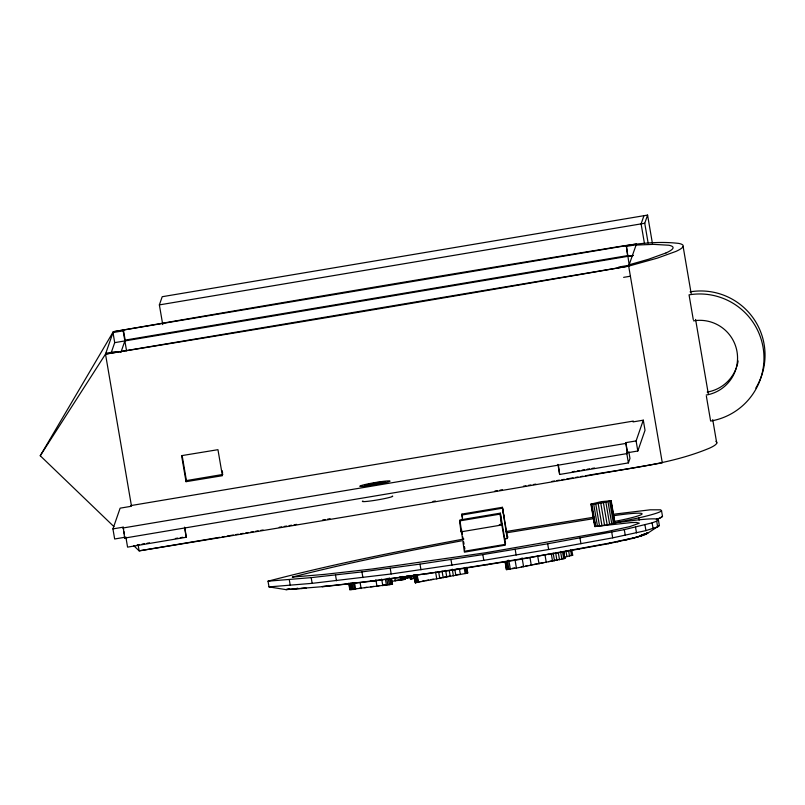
<?xml version="1.0" encoding="UTF-8"?>
<svg xmlns="http://www.w3.org/2000/svg" width="805" height="805" viewBox="0 0 805 805"><rect width="100%" height="100%" fill="white"/><g stroke="black" fill="none" stroke-linecap="round" stroke-linejoin="round"><path stroke-width="1.21" d="M131.517 506.315L105.505 354.109L113.274 331.73A3540.269 246.954 -9.7 0 1 592.973 250.838C621.229 246.441 649.927 240.061 678.685 243.402A243.774 17.006 -9.7 0 1 675.898 251.422L657.423 258.103L628.675 266.123A3540.39 246.964 -9.7 0 1 105.505 354.109L40.25 455.751L113.968 526.651M111.11 353.013L114.713 342.638L112.992 332.546L123.145 330.845L123.427 330.03L125.157 340.113L120.871 352.449M115.658 352.399L115.94 351.584L105.787 353.294M162.741 324.606L159.37 304.894L162.208 296.713L647.582 215.086L652.422 243.432M112.931 528.895L120.126 508.166L130.39 506.436L130.672 505.621L633.324 421.085L633.042 421.901L643.296 420.18L645.026 430.273L637.822 451.001L627.568 452.732L627.286 453.547L124.634 538.082L123.195 527.174L112.931 528.895L114.662 538.988L124.916 537.267L124.634 538.082M186.036 481.682L181.588 455.65L217.954 449.683L222.411 475.705L186.036 481.682L186.418 480.585L182.182 455.801M125.852 537.046L127.572 547.128L186.227 537.267L184.909 527.678M462.432 519.899L461.939 514.093L502.38 507.291L504.111 517.384M499.291 524.619L501.736 524.206L501.455 525.041L461.003 531.843L461.295 531.008M504.856 545.357L505.52 543.425L500.348 513.157L459.897 519.96L464.405 552.16L504.896 545.216M500.348 513.157L501.455 525.041M504.775 538.937L507.22 538.525L502.38 507.291L507.563 537.559M507.22 538.525L507.844 536.734M618.512 267.834L618.793 267.019L628.957 265.308M629.258 265.328L626.31 245.646L627.719 256.362L632.71 255.769M643.94 215.7L641.102 223.881L644.473 243.593M133.741 545.679L139.134 550.862A3540.269 246.954 -9.7 0 0 618.683 470.432L662.294 462.845L628.675 266.123L636.473 243.935L113.274 331.73L40.25 455.751M648.116 242.979L644.745 223.267L647.582 215.086M628.806 451.706L629.963 458.427L628.403 462.905L559.646 474.467L558.519 466.004M627.286 453.547L625.837 442.639L636.101 440.919L643.296 420.18M463.891 539.018C398.223 551.194 332.646 564.225 268.025 581.19L269.001 586.895L285.886 589.612L326.699 586.322L374.305 580.948L457.844 569.366L518.078 559.767L609.928 543.013L636.876 537.146M505.077 561.759L506.425 569.608L516.438 568.088L564.758 558.499L563.782 551.566M506.425 569.608L505.238 561.618M268.025 581.19L311.193 577.638L361.938 571.912L419.989 564.124L482.819 554.615L547.672 543.798L624.298 529.65L652.11 522.858L656.689 521.167L658.369 519.819L657.403 519.114A64.641 4.508 -9.7 0 0 638.073 519.889L614.94 522.837L607.191 524.85L595.7 526.44L591.927 504.312L590.94 504.121L601.315 501.646L611.166 500.72L614.94 522.837L638.768 517.897A64.641 4.508 -9.7 0 0 659.919 511.869L661.529 510.722L660.623 509.817L650.188 509.817L613.35 514.264M269.001 586.895L312.169 583.343L391.18 573.975L483.795 560.33L548.648 549.503L612.696 537.851L645.932 530.606L657.665 526.873L659.345 525.534L658.369 519.819M661.529 510.722L662.505 516.438L660.895 517.575A64.641 4.508 -9.7 0 1 656.317 519.265M548.567 554.565L608.157 543.727L631.834 538.575L646.274 534.158L659.345 525.534M659.345 518.46L662.505 516.438M591.927 504.312L603.408 502.723L611.166 500.72M578.875 549.171L579.801 548.608M350.095 589.592L392.518 584.128L389.419 584.37M416.074 582.407L415.219 582.719L467.121 573.19L467.765 572.898L466.799 567.294M608.157 543.727L609.928 543.013M666.077 252.911L648.387 259.311L629.138 264.785M636.836 537.156L646.274 534.158M617.415 541.886L620.323 540.95M392.015 581.331L405.388 579.248L405.056 576.923L405.388 579.248L402.621 579.479M647.703 533.141L641.273 535.084L647.703 533.141L646.848 532.508M564.104 557.231L572.687 555.229L571.902 550.64M625.274 540.175L629.329 538.988M631.834 538.575L642.611 535.506M289.337 588.727L285.886 589.612L306.131 588.203L300.929 588.515M294.318 589.059L297.77 588.173M556.909 559.857L548.557 561.649M405.65 578.362L411.415 577.235M636.081 244.77L626.028 246.451M412.301 578.403L410.409 578.966L413.619 578.634L413.046 575.273M507.492 569.216L509.062 568.894M614.97 521.358C651.185 514.274 651.798 510.189 612.736 515.804M456.526 574.77L458.407 574.398M447.761 576.461L450.045 576.018M440.063 577.92L441.734 577.608M444.149 577.145L446.554 576.682M461.557 540.839C404.835 551.475 348.173 562.705 292.275 577.105L324.656 574.367L372.262 568.994L485.677 552.763L606.115 531.773L629.792 526.621L639.291 523.18L636.312 522.435L631.201 522.586L595.7 526.44M539.229 563.44L543.888 562.564M534.087 564.396L537.177 563.822M418.258 581.924L420.18 581.572M530.223 565.11L532.236 564.748M430.856 579.65L433.321 579.198M422.112 581.22L424.004 580.878M525.756 565.925L528.06 565.502M425.895 580.536L428.683 580.033M521.308 566.72L523.502 566.328M512.423 568.3L514.657 567.907M505.49 531.622L594.07 517.162M506.335 532.85L593.547 518.672M326.699 586.322L321.96 586.593C397.972 578.765 473.531 567.092 548.819 554.132M159.37 304.894L644.745 223.267M125.157 340.113L628.001 255.547M114.713 342.638L633.364 255.406M105.505 354.109L628.675 266.123M623.623 277.353L630.396 276.216M186.418 480.585L222.844 474.457M122.903 528L625.555 443.464M137.112 544.945L139.577 544.532M142.042 544.12L144.518 543.697M146.983 543.284L149.448 542.872M175.339 538.515L177.804 538.102M180.28 537.69L182.745 537.277M572.244 471.77L574.72 471.348M577.195 470.935L579.67 470.523M582.146 470.1L584.621 469.687M587.097 469.265L589.572 468.852M592.047 468.44L594.523 468.017M219.715 537.307L139.134 550.862L138.078 544.683M222.2 536.895L224.676 536.472M227.151 536.06L233.349 535.013M235.835 534.601L238.31 534.178M240.796 533.765L243.271 533.343M245.746 532.93L248.232 532.508M250.707 532.095L253.193 531.682M255.668 531.26L258.143 530.847M260.629 530.425L263.104 530.012M279.224 527.295L281.7 526.883M284.185 526.46L286.661 526.047M289.136 525.625L291.621 525.212M294.097 524.8L296.582 524.377M322.614 520L325.089 519.577M327.575 519.165L330.05 518.742M432.949 501.435L435.425 501.022M494.934 491.01L497.41 490.587M499.895 490.175L502.37 489.752M523.451 486.21L525.927 485.787M528.412 485.375L530.887 484.962M533.363 484.54L535.848 484.127M551.958 481.41L554.444 480.998M556.919 480.575L559.405 480.162M561.88 479.74L564.355 479.327M566.841 478.905L573.039 477.868M575.515 477.446L578 477.033M580.475 476.61L582.951 476.198M585.436 475.785C627.065 468.218 670.112 464.646 709.527 448.144A243.774 17.006 -9.7 0 0 715.977 441.382M461.597 515.059L502.048 508.257M464.737 551.194L505.188 544.391L500.016 514.123L459.564 520.926L461.003 531.843M370.672 586.815L373.902 586.392M377.143 585.97L379.266 585.688M364.474 587.62L366.949 587.298M383.512 585.124L385.877 584.822M395.376 580.385L399.008 579.932M570.574 555.339L572.687 555.229M359.443 588.244L361.415 588.002M562.544 558.429L564.929 558.288M466.206 573.039L467.765 572.898M635.97 245.082L653.58 244.358L668.744 245.233A233.49 16.291 -9.7 0 1 666.077 252.911M345.275 584.118L349.501 583.897M370.632 581.109L374.305 580.948M397.75 577.598L400.82 577.517M426.328 573.633L428.773 573.643M456.053 569.256L457.844 569.366M594.251 522.002L594.955 522.063M486.602 564.506L487.719 564.718M124.755 537.036L126.546 538.756M462.442 516.408L461.939 514.093L462.513 517.454M683.113 246.431L691.153 293.453M695.59 319.434L708.279 393.665M712.727 419.647L716.742 443.163M693.276 319.605L689.05 294.851A64.169 63.967 19.1 0 1 763.07 347.317A64.169 63.967 19.1 0 1 710.624 421.055L706.388 396.302M656.689 521.167L657.665 526.873M652.11 522.858L653.086 528.563M636.101 440.919L637.822 451.001M644.956 524.9L645.932 530.606M638.768 517.897L639.16 520.181M625.837 442.639L627.568 452.732M626.682 452.813L628.403 462.905M635.537 527.195L636.514 532.91M624.298 529.65L625.274 535.355M610.884 500.579L614.457 521.469M610.743 500.972L614.527 523.099M609.677 501.334L613.45 523.451M608.006 501.757L611.79 523.884M611.72 532.135L612.696 537.851M605.873 502.24L609.657 524.357M603.408 502.723L607.191 524.85M600.782 503.185L604.565 525.313M598.175 503.608L601.959 525.725M595.76 503.94L599.544 526.057M593.708 504.161L597.491 526.289M591.756 506.224L592.158 508.589M592.561 510.964L595.197 526.369M591.212 504.262L595.056 526.772M590.94 504.121L594.724 526.279M579.972 538.042L580.948 543.757M557.915 464.374L559.646 474.467M570.594 549.966L571.55 555.571M568.551 550.459L569.507 556.064M565.965 551.033L566.921 556.637M563.611 551.767L564.758 558.499M562.594 552.079L563.742 558.801M560.542 551.415L561.88 559.264M558.358 553.075L559.505 559.797M555.601 552.512L556.939 560.361M553.166 553.025L554.504 560.874M551.224 553.427L552.572 561.276M547.672 543.798L548.648 549.503M544.955 554.685L546.293 562.534M537.71 556.084L539.048 563.933M529.972 557.533L531.31 565.382M522.073 557.835L523.612 566.801M515.17 549.342L516.146 555.048M515.099 560.24L516.438 568.088M508.79 560.179L510.33 569.145M507.412 560.401L508.951 569.377M506.395 561.689L507.734 569.538M505.51 561.779L506.848 569.628M482.819 554.615L483.795 560.33M461.557 529.64L462.382 534.49M462.795 536.905L463.207 539.33M463.63 541.755L464.042 544.17M464.455 546.595L464.867 549.02M466.165 567.585L467.121 573.19M465.371 567.797L466.326 573.402M464.203 568.048L465.159 573.653M459.424 568.934L460.38 574.539M454.885 569.789L455.841 575.394M450.971 559.566L451.947 565.271M452.239 569.135L453.386 575.857M449.311 570.846L450.267 576.45M445.638 570.383L446.785 577.105M442.056 571.057L443.203 577.789M438.624 571.701L439.782 578.433M435.626 572.264L436.773 578.986M419.989 564.124L420.965 569.839M417.312 575.635L418.459 582.367M416.98 575.696L418.127 582.428M416.457 574.639L417.805 582.478M415.289 574.81L416.638 582.659M414.313 574.931L415.652 582.78M414.303 575.867L415.45 582.599M413.871 574.871L415.269 582.79M411.375 575.495L411.949 578.855M410.902 575.545L411.476 578.916M410.399 575.605L410.973 578.966M410.087 575.625L410.661 578.986M409.815 575.495L410.409 578.966M408.467 575.515L408.849 577.759M406.897 575.857L407.28 578.091M404.613 576.933L404.996 579.177M404.543 577.145L404.925 579.389M403.798 577.336L404.18 579.58M402.44 576.471L403.013 579.831M401.343 576.672L401.916 580.033M400.467 576.813L401.041 580.184M399.974 576.893L400.548 580.254M394.671 577.557L395.245 580.918M390.204 568.26L391.18 573.975M391.552 578.513L392.518 584.219M391.552 581.884L391.934 584.118M390.797 578.835L391.753 584.44M389.499 577.96L390.646 584.682M388.181 578.201L389.328 584.923M386.943 579.55L387.899 585.154M385.515 579.741L386.481 585.346M381.671 579.047L382.818 585.768M375.865 579.771L377.012 586.503M361.938 571.912L362.914 577.628M360.167 582.971L361.123 588.576M354.512 582.568L355.669 589.29M353.315 582.719L354.462 589.451M352.016 582.88L353.164 589.602M350.799 583.011L351.946 589.743M349.853 583.112L351.01 589.844M349.33 585.104L349.712 587.348M348.696 583.182L349.853 589.914M335.504 575.052L336.48 580.767M311.193 577.638L312.169 583.343M289.277 579.64L290.253 585.356M222.2 470.744L222.633 473.219M184.506 527.174L186.227 537.267M123.145 330.845L126.556 350.779M123.195 527.174L123.578 529.418M123.96 531.662L124.342 533.896M690.086 291.853A64.169 63.967 19.1 0 1 755.835 388.07M736.253 368.096A37.734 37.614 19.1 0 1 707.213 392.065M738.125 360.952A37.734 37.614 19.1 0 1 736.656 366.939M693.487 320.843A37.734 37.614 19.1 0 1 737.018 351.694A37.734 37.614 19.1 0 1 706.176 395.064M392.287 496.051A15.396 1.077 -9.7 0 1 377.132 499.975A15.396 1.077 -9.7 0 1 362.985 500.982M364.635 485.254L372.685 484.791L385.243 482.074L377.193 482.537L364.635 485.254M375.341 482.527L371.407 483.221A15.396 1.077 -9.7 0 0 363.065 486.381A15.396 1.077 -9.7 0 0 388.523 481.853A15.396 1.077 -9.7 0 0 375.341 482.527"/></g></svg>
